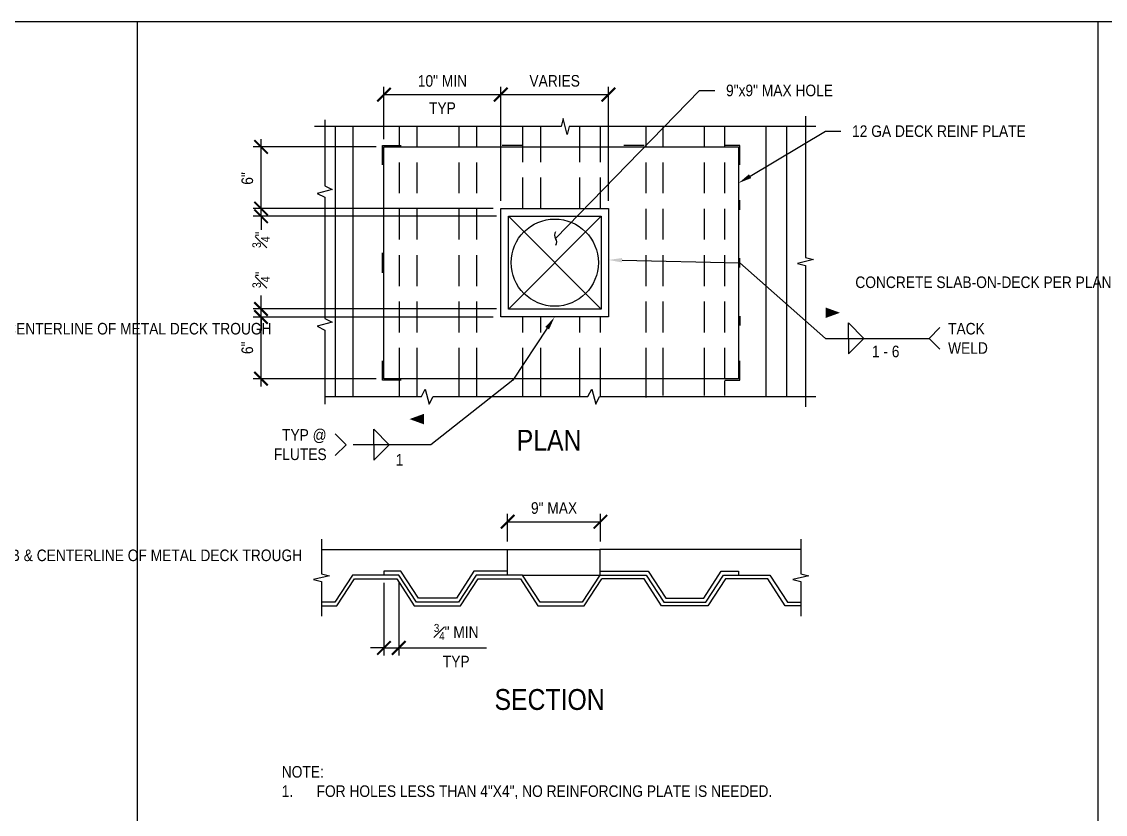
# Model space of a CAD drawing. Header units: inches. Extents: x -16404 to 14624, y -1591 to 16152.
# Drawn here: x -15716.3 to -15611.1, y 7915.1 to 7992 of the extents above; entities that cross this region are included whole.
import ezdxf
from ezdxf import colors
from ezdxf.entities.mleader import LeaderData, LeaderLine
from ezdxf.math import Vec2, Vec3

# ---------------------------------------------------------------- set-up
doc = ezdxf.new("R2010")
doc.units = ezdxf.units.IN
doc.header["$LTSCALE"] = 24
doc.header["$MEASUREMENT"] = 0
doc.linetypes.add('HIDDEN2', pattern=[0.1875, 0.125, -0.0625])
doc.layers.get('0').update_dxf_attribs({"linetype": 'CONTINUOUS'})
doc.layers.get('DefPoints').update_dxf_attribs({"color": 251, "linetype": 'CONTINUOUS'})
for name, color, linetype in [('S-ANNO-DIMS', 2, 'CONTINUOUS'), ('S-ANNO-NOTE', 4, 'CONTINUOUS'), ('S-BREAK', 2, 'CONTINUOUS'), ('S-CONC', 4, 'CONTINUOUS'), ('S-STEEL', 4, 'CONTINUOUS')]:
    doc.layers.add(name, color=color, linetype=linetype)
doc.layers.add('S-ANNO-GRID-NONPLOT', color=251, linetype='CONTINUOUS', plot=False)
doc.styles.add('Arial', font='arial.ttf', dxfattribs={"width": 0.85})
doc.dimstyles.new('DIM-12$0', dxfattribs={"dimscale": 12, "dimtxt": 0.09375, "dimasz": 0.109375, "dimexe": 0.0625, "dimexo": 0.0625, "dimgap": 0.0625, "dimtad": 1, "dimdec": 4, "dimzin": 11, "dimdsep": 46, "dimlunit": 4, "dimtxsty": 'Arial', "dimblk": 'ARCHTICK', "dimblk1": 'ARCHTICK', "dimblk2": 'ARCHTICK', "dimsah": 1, "dimcen": 0.125, "dimdle": 0.0625, "dimclrd": 256, "dimclre": 256, "dimclrt": 4, "dimadec": 0, "dimazin": 0, "dimtfac": 0.75, "dimtdec": 4, "dimtofl": 0, "dimtmove": 0, "dimatfit": 3, "dimldrblk": 'ARCHTICK', "dimfxl": 1, "dimfrac": 1, "dimtolj": 1, "dimtzin": 11, "dimarcsym": 0})

# ---------------------------------------------------------------- blocks, each defined once
blk = doc.blocks.new('_ARCHTICK')
at = {"color": 0, "linetype": 'ByBlock', "const_width": 0.15}
blk.add_lwpolyline([(-0.5, -0.5), (0.5, 0.5)], dxfattribs=at)
blk = doc.blocks.new('*D2212')
at = {"layer": 'DefPoints', "color": 0, "transparency": 16777216}
for p in [(-15693.07, 7963.33), (-15669.81, 7963.33), (-15681.14, 7957.34)]:
    blk.add_point(p, dxfattribs=at)
at = {"layer": 'S-ANNO-DIMS', "lineweight": -2, "transparency": 16777216}
for p, q in [((-15693.07, 7956.59), (-15693.07, 7964.08)), ((-15670.56, 7963.33), (-15693.82, 7963.33)), ((-15681.89, 7957.34), (-15693.82, 7957.34))]:
    blk.add_line(p, q, dxfattribs=at)
at = {"layer": 'S-ANNO-DIMS', "lineweight": -2, "transparency": 16777216, "xscale": 1.3125, "yscale": 1.3125, "zscale": 1.3125}
for p, rotation in [((-15693.07, 7963.33), 90), ((-15693.07, 7957.34), 270)]:
    blk.add_blockref('_ARCHTICK', p, dxfattribs=dict(at, rotation=rotation))
at = {"layer": 'S-ANNO-DIMS', "color": 4, "transparency": 16777216, "insert": (-15694.4, 7960.34), "char_height": 1.125, "attachment_point": 5, "rotation": 90, "style": 'Arial'}
blk.add_mtext('\\A1;6"', dxfattribs=at)
blk = doc.blocks.new('*D1040')
at = {"layer": 'DefPoints', "color": 0, "transparency": 16777216}
for p in [(-15693.07, 7964.11), (-15669.48, 7964.11), (-15681.14, 7963.33)]:
    blk.add_point(p, dxfattribs=at)
at = {"layer": 'S-ANNO-DIMS', "lineweight": -2, "transparency": 16777216}
for p, q in [((-15693.07, 7964.11), (-15693.07, 7965.42)), ((-15670.23, 7964.11), (-15693.82, 7964.11)), ((-15693.07, 7963.33), (-15693.07, 7964.11)), ((-15681.89, 7963.33), (-15693.82, 7963.33)), ((-15693.07, 7963.33), (-15693.07, 7962.02))]:
    blk.add_line(p, q, dxfattribs=at)
at = {"layer": 'S-ANNO-DIMS', "lineweight": -2, "transparency": 16777216, "xscale": 1.3125, "yscale": 1.3125, "zscale": 1.3125}
for p, rotation in [((-15693.07, 7964.11), 270), ((-15693.07, 7963.33), 90)]:
    blk.add_blockref('_ARCHTICK', p, dxfattribs=dict(at, rotation=rotation))
at = {"layer": 'S-ANNO-DIMS', "color": 4, "transparency": 16777216, "insert": (-15693.07, 7966.94), "char_height": 1.125, "attachment_point": 5, "rotation": 90, "style": 'Arial'}
blk.add_mtext('\\A1;{\\H0.75x;\\S3#4;}"', dxfattribs=at)
blk = doc.blocks.new('*D1041')
at = {"layer": 'DefPoints', "color": 0, "transparency": 16777216}
for p in [(-15693.07, 7973.86), (-15669.81, 7973.86), (-15669.48, 7973.11)]:
    blk.add_point(p, dxfattribs=at)
at = {"layer": 'S-ANNO-DIMS', "lineweight": -2, "transparency": 16777216}
for p, q in [((-15693.07, 7973.86), (-15693.07, 7975.17)), ((-15670.56, 7973.86), (-15693.82, 7973.86)), ((-15693.07, 7973.11), (-15693.07, 7973.86)), ((-15670.23, 7973.11), (-15693.82, 7973.11)), ((-15693.07, 7973.11), (-15693.07, 7971.79))]:
    blk.add_line(p, q, dxfattribs=at)
at = {"layer": 'S-ANNO-DIMS', "lineweight": -2, "transparency": 16777216, "xscale": 1.3125, "yscale": 1.3125, "zscale": 1.3125}
for p, rotation in [((-15693.07, 7973.86), 270), ((-15693.07, 7973.11), 90)]:
    blk.add_blockref('_ARCHTICK', p, dxfattribs=dict(at, rotation=rotation))
at = {"layer": 'S-ANNO-DIMS', "color": 4, "transparency": 16777216, "insert": (-15693.07, 7970.83), "char_height": 1.125, "attachment_point": 5, "rotation": 90, "style": 'Arial'}
blk.add_mtext('\\A1;{\\H0.75x;\\S3#4;}"', dxfattribs=at)
blk = doc.blocks.new('*D2213')
at = {"layer": 'DefPoints', "color": 0, "transparency": 16777216}
for p in [(-15693.07, 7979.84), (-15681.14, 7979.84), (-15669.81, 7973.86)]:
    blk.add_point(p, dxfattribs=at)
at = {"layer": 'S-ANNO-DIMS', "lineweight": -2, "transparency": 16777216}
for p, q in [((-15693.07, 7973.11), (-15693.07, 7980.59)), ((-15681.89, 7979.84), (-15693.82, 7979.84)), ((-15670.56, 7973.86), (-15693.82, 7973.86))]:
    blk.add_line(p, q, dxfattribs=at)
at = {"layer": 'S-ANNO-DIMS', "lineweight": -2, "transparency": 16777216, "xscale": 1.3125, "yscale": 1.3125, "zscale": 1.3125}
for p, rotation in [((-15693.07, 7979.84), 90), ((-15693.07, 7973.86), 270)]:
    blk.add_blockref('_ARCHTICK', p, dxfattribs=dict(at, rotation=rotation))
at = {"layer": 'S-ANNO-DIMS', "color": 4, "transparency": 16777216, "insert": (-15694.4, 7976.78), "char_height": 1.125, "attachment_point": 5, "rotation": 90, "style": 'Arial'}
blk.add_mtext('\\A1;6"', dxfattribs=at)
blk = doc.blocks.new('*D1042')
at = {"layer": 'DefPoints', "color": 0, "transparency": 16777216}
for p in [(-15669.81, 7984.92), (-15681.14, 7979.84), (-15669.81, 7973.86)]:
    blk.add_point(p, dxfattribs=at)
at = {"layer": 'S-ANNO-DIMS', "lineweight": -2, "transparency": 16777216}
for p, q in [((-15681.14, 7980.59), (-15681.14, 7985.67)), ((-15669.81, 7974.61), (-15669.81, 7985.67)), ((-15681.14, 7984.92), (-15669.81, 7984.92))]:
    blk.add_line(p, q, dxfattribs=at)
at = {"layer": 'S-ANNO-DIMS', "lineweight": -2, "transparency": 16777216, "xscale": 1.3125, "yscale": 1.3125, "zscale": 1.3125, "rotation": 180}
blk.add_blockref('_ARCHTICK', (-15681.14, 7984.92), dxfattribs=at)
at = {"layer": 'S-ANNO-DIMS', "lineweight": -2, "transparency": 16777216, "xscale": 1.3125, "yscale": 1.3125, "zscale": 1.3125}
blk.add_blockref('_ARCHTICK', (-15669.81, 7984.92), dxfattribs=at)
at = {"layer": 'S-ANNO-DIMS', "color": 4, "transparency": 16777216, "char_height": 1.125, "attachment_point": 5, "style": 'Arial'}
for s, insert in [('\\A1;10" MIN', (-15675.47, 7986.24)), ('\\A1;TYP', (-15675.47, 7983.61))]:
    blk.add_mtext(s, dxfattribs=dict(at, insert=insert))
blk = doc.blocks.new('*D1043')
at = {"layer": 'DefPoints', "color": 0, "transparency": 16777216}
for p in [(-15659.36, 7984.92), (-15669.81, 7979.84), (-15659.36, 7973.86)]:
    blk.add_point(p, dxfattribs=at)
at = {"layer": 'S-ANNO-DIMS', "lineweight": -2, "transparency": 16777216}
for p, q in [((-15669.81, 7980.59), (-15669.81, 7985.67)), ((-15659.36, 7974.61), (-15659.36, 7985.67)), ((-15669.81, 7984.92), (-15659.36, 7984.92))]:
    blk.add_line(p, q, dxfattribs=at)
at = {"layer": 'S-ANNO-DIMS', "lineweight": -2, "transparency": 16777216, "xscale": 1.3125, "yscale": 1.3125, "zscale": 1.3125, "rotation": 180}
blk.add_blockref('_ARCHTICK', (-15669.81, 7984.92), dxfattribs=at)
at = {"layer": 'S-ANNO-DIMS', "lineweight": -2, "transparency": 16777216, "xscale": 1.3125, "yscale": 1.3125, "zscale": 1.3125}
blk.add_blockref('_ARCHTICK', (-15659.36, 7984.92), dxfattribs=at)
at = {"layer": 'S-ANNO-DIMS', "color": 4, "transparency": 16777216, "insert": (-15664.58, 7986.25), "char_height": 1.125, "attachment_point": 5, "style": 'Arial'}
blk.add_mtext('\\A1;VARIES', dxfattribs=at)
blk = doc.blocks.new('_Integral')
at = {"color": 0, "linetype": 'ByBlock', "lineweight": -2}
for centre, start, end in [((0.445, -0.091), 102, 168), ((-0.445, 0.091), 282, 348)]:
    blk.add_arc(centre, 0.454, start, end, dxfattribs=at)
blk = doc.blocks.new('*D1044')
at = {"layer": 'DefPoints', "color": 0, "transparency": 16777216}
for p in [(-15660.14, 7943.46), (-15669.14, 7940.78), (-15660.14, 7940.78)]:
    blk.add_point(p, dxfattribs=at)
at = {"layer": 'S-ANNO-DIMS', "lineweight": -2, "transparency": 16777216}
for p, q in [((-15669.14, 7941.53), (-15669.14, 7944.21)), ((-15660.14, 7941.53), (-15660.14, 7944.21)), ((-15669.14, 7943.46), (-15660.14, 7943.46))]:
    blk.add_line(p, q, dxfattribs=at)
at = {"layer": 'S-ANNO-DIMS', "lineweight": -2, "transparency": 16777216, "xscale": 1.3125, "yscale": 1.3125, "zscale": 1.3125, "rotation": 180}
blk.add_blockref('_ARCHTICK', (-15669.14, 7943.46), dxfattribs=at)
at = {"layer": 'S-ANNO-DIMS', "lineweight": -2, "transparency": 16777216, "xscale": 1.3125, "yscale": 1.3125, "zscale": 1.3125}
blk.add_blockref('_ARCHTICK', (-15660.14, 7943.46), dxfattribs=at)
at = {"layer": 'S-ANNO-DIMS', "color": 4, "transparency": 16777216, "insert": (-15664.64, 7944.78), "char_height": 1.125, "attachment_point": 5, "style": 'Arial'}
blk.add_mtext('\\A1;9" MAX', dxfattribs=at)
blk = doc.blocks.new('*D1045')
at = {"layer": 'DefPoints', "color": 0, "transparency": 16777216}
for p in [(-15681.14, 7938.28), (-15679.71, 7938.28), (-15679.71, 7931.21)]:
    blk.add_point(p, dxfattribs=at)
at = {"layer": 'S-ANNO-DIMS', "lineweight": -2, "transparency": 16777216}
for p, q in [((-15681.14, 7937.53), (-15681.14, 7930.46)), ((-15679.71, 7937.53), (-15679.71, 7930.46)), ((-15681.14, 7931.21), (-15682.45, 7931.21)), ((-15681.14, 7931.21), (-15679.71, 7931.21)), ((-15679.71, 7931.21), (-15671.19, 7931.21))]:
    blk.add_line(p, q, dxfattribs=at)
at = {"layer": 'S-ANNO-DIMS', "lineweight": -2, "transparency": 16777216, "xscale": 1.3125, "yscale": 1.3125, "zscale": 1.3125}
blk.add_blockref('_ARCHTICK', (-15681.14, 7931.21), dxfattribs=at)
at = {"layer": 'S-ANNO-DIMS', "lineweight": -2, "transparency": 16777216, "xscale": 1.3125, "yscale": 1.3125, "zscale": 1.3125, "rotation": 180}
blk.add_blockref('_ARCHTICK', (-15679.71, 7931.21), dxfattribs=at)
at = {"layer": 'S-ANNO-DIMS', "color": 4, "transparency": 16777216, "char_height": 1.125, "attachment_point": 5, "style": 'Arial'}
for s, insert in [('\\A1;{\\H0.7x;\\S3#4;}" MIN', (-15674.13, 7932.75)), ('\\A1;TYP', (-15674.13, 7929.89))]:
    blk.add_mtext(s, dxfattribs=dict(at, insert=insert))
blk = doc.blocks.new('Se_24x36_DETAILS_GRID')
for p, q in [((0, 23), (7.7674, 23)), ((7.7674, 23), (15.5348, 23)), ((7.7674, 15.3333), (7.7674, 23)), ((15.5348, 23), (23.3023, 23)), ((15.5348, 15.3333), (15.5348, 23))]:
    blk.add_line(p, q)

msp = doc.modelspace()

# ---------------------------------------------------------------- linework, layer by layer
at = {"layer": 'S-ANNO-NOTE', "color": 2, "linetype": 'Continuous'}
for p, q in [((-15660.06691, 7964.10688), (-15669.06691, 7973.10688)), ((-15669.06691, 7964.10688), (-15660.06691, 7973.10688))]:
    msp.add_line(p, q, dxfattribs=at)
at = {"layer": 'S-ANNO-NOTE'}
for points in [[(-15638.29874, 7961.25839, 0, 0, 0), (-15638.29874, 7963.74536, 1.02606, 0, 0), (-15636.8892, 7963.74536, 0, 0, 0)], [(-15677.25501, 7950.93542, 0, 0, 0), (-15677.25501, 7953.42239, 1.02606, 0, 0), (-15678.66455, 7953.42239, 0, 0, 0)]]:
    msp.add_lwpolyline(points, format="xyseb", dxfattribs=at)
for points in [[(-15636.08232, 7961.25839), (-15636.08232, 7962.75839), (-15634.58232, 7961.25839)], [(-15627.19534, 7960.19773), (-15628.256, 7961.25839), (-15627.19534, 7962.31905)], [(-15636.08232, 7961.25839), (-15636.08232, 7959.75839), (-15634.58232, 7961.25839)], [(-15685.86237, 7949.87476), (-15684.80171, 7950.93542), (-15685.86237, 7951.99608)], [(-15682.14061, 7950.93542), (-15682.14061, 7952.43542), (-15680.64061, 7950.93542)], [(-15682.14061, 7950.93542), (-15682.14061, 7949.43542), (-15680.64061, 7950.93542)]]:
    msp.add_lwpolyline(points, dxfattribs=at)
at = {"layer": 'S-ANNO-NOTE', "color": 2, "linetype": 'Continuous'}
msp.add_circle((-15664.56691, 7968.60688), 4.2318, dxfattribs=at)
at = {"layer": 'S-BREAK'}
for points in [[(-15639.23156, 7981.82911), (-15663.1841, 7981.82911), (-15663.37339, 7981.05076), (-15663.75196, 7982.60746), (-15663.94125, 7981.82911), (-15687.8938, 7981.82911)], [(-15686.8938, 7982.48534), (-15686.8938, 7976.0737), (-15686.16936, 7975.70532), (-15687.61824, 7975.31709), (-15686.8938, 7974.9487), (-15686.8938, 7963.18895), (-15686.16936, 7962.82056), (-15687.61824, 7962.43233), (-15686.8938, 7962.06395), (-15686.8938, 7954.85602)], [(-15640.23156, 7982.82911), (-15640.23156, 7969.09614), (-15639.4532, 7968.90685), (-15641.00991, 7968.52828), (-15640.23156, 7968.33899), (-15640.23156, 7954.60602)], [(-15686.8938, 7955.60602), (-15677.50115, 7955.60602), (-15677.13277, 7956.33046), (-15676.74454, 7954.88158), (-15676.37615, 7955.60602), (-15661.35215, 7955.60602), (-15660.98377, 7956.33046), (-15660.59554, 7954.88158), (-15660.22715, 7955.60602), (-15639.23156, 7955.60602)], [(-15687.21456, 7941.77806), (-15687.21456, 7938.40664), (-15686.43621, 7938.21735), (-15687.99291, 7937.83878), (-15687.21456, 7937.64949), (-15687.21456, 7934.27806)], [(-15640.69568, 7941.77806), (-15640.69568, 7938.40664), (-15639.91733, 7938.21735), (-15641.47403, 7937.83878), (-15640.69568, 7937.64949), (-15640.69568, 7934.27806)]]:
    msp.add_lwpolyline(points, dxfattribs=at)
at = {"layer": 'S-CONC'}
for p, q in [((-15687.21456, 7940.77806), (-15669.14109, 7940.77806)), ((-15669.14109, 7938.27806), (-15669.14109, 7940.77806)), ((-15640.69568, 7940.77806), (-15660.20512, 7940.77806)), ((-15660.20512, 7940.77806), (-15660.20512, 7938.27806))]:
    msp.add_line(p, q, dxfattribs=at)
at = {"layer": 'S-STEEL'}
for p, q in [((-15685.83462, 7955.60602), (-15685.83462, 7981.82911)), ((-15684.13094, 7955.60602), (-15684.13094, 7981.82911)), ((-15679.63094, 7979.83829), (-15679.63094, 7981.82911)), ((-15677.92727, 7979.83829), (-15677.92727, 7981.82911)), ((-15673.83462, 7979.83829), (-15673.83462, 7981.82911)), ((-15672.13094, 7979.83829), (-15672.13094, 7981.82911)), ((-15667.65191, 7979.83829), (-15667.65191, 7981.82911)), ((-15665.92727, 7979.83829), (-15665.92727, 7981.82911)), ((-15662.13094, 7979.83829), (-15662.13094, 7981.82911)), ((-15660.13094, 7979.83829), (-15660.13094, 7981.82911)), ((-15655.70512, 7979.83829), (-15655.70512, 7981.82911)), ((-15654.05631, 7979.83829), (-15654.05631, 7981.82911)), ((-15650.05631, 7979.83829), (-15650.05631, 7981.82911)), ((-15648.05631, 7979.83829), (-15648.05631, 7981.82911)), ((-15644.05631, 7955.60602), (-15644.05631, 7981.82911)), ((-15642.05631, 7955.60602), (-15642.05631, 7981.82911)), ((-15667.70188, 7979.99282), (-15669.67992, 7979.99282)), ((-15655.88302, 7979.99282), (-15657.86106, 7979.99282)), ((-15646.61046, 7973.74969), (-15646.61046, 7974.67689)), ((-15681.28926, 7967.61472), (-15681.28926, 7969.56185)), ((-15646.61046, 7968.12469), (-15646.61046, 7969.05189)), ((-15646.61046, 7963.42689), (-15646.61046, 7962.49969)), ((-15679.63094, 7955.60602), (-15679.63094, 7957.33829)), ((-15677.92727, 7955.60602), (-15677.92727, 7957.33829)), ((-15673.83462, 7955.60602), (-15673.83462, 7957.33829)), ((-15672.13094, 7955.60602), (-15672.13094, 7957.33829)), ((-15667.65191, 7955.60602), (-15667.65191, 7957.33829)), ((-15665.92727, 7955.60602), (-15665.92727, 7957.33829)), ((-15662.13094, 7955.60602), (-15662.13094, 7957.33829)), ((-15660.13094, 7955.60602), (-15660.13094, 7957.33829)), ((-15655.70512, 7955.51225), (-15655.70512, 7957.33829)), ((-15654.05631, 7955.69979), (-15654.05631, 7957.33829)), ((-15650.05631, 7955.69979), (-15650.05631, 7957.33829)), ((-15648.05631, 7955.69979), (-15648.05631, 7957.12479)), ((-15684.20512, 7938.27806), (-15685.90879, 7935.65306)), ((-15685.70512, 7935.27806), (-15684.00145, 7937.90306)), ((-15679.70512, 7938.27806), (-15684.20512, 7938.27806)), ((-15684.00145, 7937.90306), (-15679.90879, 7937.90306)), ((-15679.50145, 7938.65306), (-15681.14057, 7938.65306)), ((-15681.14057, 7938.65306), (-15681.14057, 7938.27806)), ((-15679.90879, 7937.90306), (-15678.20512, 7935.27806)), ((-15678.00145, 7935.65306), (-15679.70512, 7938.27806)), ((-15677.79777, 7936.02806), (-15679.50145, 7938.65306)), ((-15672.40879, 7938.65306), (-15674.11247, 7936.02806)), ((-15672.20512, 7938.27806), (-15673.90879, 7935.65306)), ((-15673.70512, 7935.27806), (-15672.00145, 7937.90306)), ((-15669.14109, 7938.65306), (-15672.40879, 7938.65306)), ((-15669.14109, 7938.27806), (-15672.20512, 7938.27806)), ((-15672.00145, 7937.90306), (-15669.14898, 7937.90306)), ((-15669.14898, 7937.90306), (-15667.90879, 7937.90306)), ((-15667.90879, 7937.90306), (-15666.20512, 7935.27806)), ((-15666.00145, 7935.65306), (-15667.70512, 7938.27806)), ((-15660.20512, 7938.27806), (-15661.90879, 7935.65306)), ((-15661.70512, 7935.27806), (-15660.00145, 7937.90306)), ((-15660.20512, 7938.65306), (-15655.50145, 7938.65306)), ((-15660.20512, 7938.27806), (-15655.70512, 7938.27806)), ((-15655.90879, 7937.90306), (-15660.00145, 7937.90306)), ((-15654.20512, 7935.27806), (-15655.90879, 7937.90306)), ((-15655.70512, 7938.27806), (-15654.00145, 7935.65306)), ((-15655.50145, 7938.65306), (-15653.79777, 7936.02806)), ((-15650.11247, 7936.02806), (-15648.40879, 7938.65306)), ((-15649.90879, 7935.65306), (-15648.20512, 7938.27806)), ((-15648.00145, 7937.90306), (-15649.70512, 7935.27806)), ((-15648.40879, 7938.65306), (-15646.74148, 7938.65306)), ((-15648.20512, 7938.27806), (-15643.70512, 7938.27806)), ((-15643.90879, 7937.90306), (-15648.00145, 7937.90306)), ((-15646.74148, 7938.65306), (-15646.74148, 7938.27806)), ((-15642.20512, 7935.27806), (-15643.90879, 7937.90306)), ((-15643.70512, 7938.27806), (-15642.00145, 7935.65306)), ((-15674.11247, 7936.02806), (-15677.79777, 7936.02806)), ((-15653.79777, 7936.02806), (-15650.11247, 7936.02806)), ((-15685.90879, 7935.65306), (-15687.21456, 7935.65306)), ((-15687.21456, 7935.27806), (-15685.70512, 7935.27806)), ((-15678.20512, 7935.27806), (-15673.70512, 7935.27806)), ((-15673.90879, 7935.65306), (-15678.00145, 7935.65306)), ((-15666.20512, 7935.27806), (-15661.70512, 7935.27806)), ((-15661.90879, 7935.65306), (-15666.00145, 7935.65306)), ((-15649.70512, 7935.27806), (-15654.20512, 7935.27806)), ((-15654.00145, 7935.65306), (-15649.90879, 7935.65306)), ((-15640.69568, 7935.27806), (-15642.20512, 7935.27806)), ((-15642.00145, 7935.65306), (-15640.69568, 7935.65306))]:
    msp.add_line(p, q, dxfattribs=at)
at = {"layer": 'S-STEEL', "color": 2, "linetype": 'HIDDEN2'}
for p, q in [((-15679.63094, 7957.33829), (-15679.63094, 7979.83829)), ((-15677.92727, 7957.33829), (-15677.92727, 7979.83829)), ((-15673.83462, 7957.33829), (-15673.83462, 7979.83829)), ((-15672.13094, 7957.33829), (-15672.13094, 7979.83829)), ((-15667.65191, 7973.85688), (-15667.65191, 7979.83829)), ((-15665.92727, 7973.85688), (-15665.92727, 7979.83829)), ((-15662.13094, 7973.85688), (-15662.13094, 7979.83829)), ((-15660.13094, 7973.85688), (-15660.13094, 7979.83829)), ((-15655.70512, 7957.33829), (-15655.70512, 7979.83829)), ((-15654.05631, 7957.33829), (-15654.05631, 7979.83829)), ((-15650.05631, 7957.33829), (-15650.05631, 7979.83829)), ((-15648.05631, 7957.33829), (-15648.05631, 7979.83829)), ((-15667.65191, 7957.33829), (-15667.65191, 7963.33421)), ((-15665.92727, 7957.33829), (-15665.92727, 7963.33421)), ((-15662.13094, 7957.33829), (-15662.13094, 7963.33421)), ((-15660.13094, 7957.33829), (-15660.13094, 7963.33421))]:
    msp.add_line(p, q, dxfattribs=at)
at = {"layer": 'S-STEEL', "color": 2}
for p, q in [((-15669.14109, 7940.77806), (-15660.14102, 7940.77806)), ((-15667.72609, 7938.27806), (-15660.20512, 7938.27806))]:
    msp.add_line(p, q, dxfattribs=at)
at = {"layer": 'S-STEEL', "linetype": 'HIDDEN2'}
msp.add_line((-15667.70512, 7938.27806), (-15669.14109, 7938.27806), dxfattribs=at)
at = {"layer": 'S-STEEL'}
for points in [[(-15681.2951, 7978.10766), (-15681.2951, 7979.99282), (-15679.4716, 7979.99282)], [(-15646.61785, 7978.10766), (-15646.61785, 7979.99282), (-15648.05631, 7979.99282)], [(-15679.4716, 7957.18375), (-15681.2951, 7957.18375), (-15681.2951, 7959.06892)], [(-15648.05631, 7957.18375), (-15646.61785, 7957.18375), (-15646.61785, 7959.06892)]]:
    msp.add_lwpolyline(points, dxfattribs=at)
for points in [[(-15646.74148, 7957.33829), (-15681.14057, 7957.33829), (-15681.14057, 7979.83829), (-15646.74148, 7979.83829)], [(-15669.80867, 7963.33421), (-15669.80867, 7973.85688), (-15659.35605, 7973.85688), (-15659.35605, 7963.33421)], [(-15660.06691, 7964.10688), (-15669.06691, 7964.10688), (-15669.06691, 7973.10688), (-15660.06691, 7973.10688)]]:
    msp.add_lwpolyline(points, close=True, dxfattribs=at)

# ---------------------------------------------------------------- block references
at = {"layer": 'S-ANNO-GRID-NONPLOT', "xscale": 12, "yscale": 12, "zscale": 12}
msp.add_blockref('Se_24x36_DETAILS_GRID', (-15798.26811, 7716), dxfattribs=at)

# ---------------------------------------------------------------- texts
at = {"layer": 'S-ANNO-NOTE', "char_height": 1.125, "style": 'Arial'}
for s, insert, width, attachment_point in [('TACK WELD', (-15626.40358, 7961.25839), 6.5335114, 4), ('\\A1;1 - 6', (-15633.7976, 7960.5489), 6.0269385, 1), ('TYP @ FLUTES', (-15686.70599, 7950.93542), 5.0631983, 6), ('\\A1;1', (-15679.25823, 7950.03578), 3.6570708, 3), ('NOTE:\\P\\pi-3.375,l3.375,t3.375;1.^IFOR HOLES LESS THAN 4"X4", NO REINFORCING PLATE IS NEEDED.', (-15691.05897, 7916.5346), 68.9394393, 7)]:
    msp.add_mtext(s, dxfattribs=dict(at, insert=insert, width=width, attachment_point=attachment_point))
at = {"layer": 'S-ANNO-NOTE', "color": 6, "char_height": 2.025, "width": 22.4896022, "attachment_point": 8, "style": 'Arial'}
for s, insert in [('PLAN', (-15665.12259, 7950.35166)), ('SECTION', (-15665.0729, 7925.16136))]:
    msp.add_mtext(s, dxfattribs=dict(at, insert=insert))

# ---------------------------------------------------------------- dimensions: what is measured, and where the dimension line sits
at = {"layer": 'S-ANNO-DIMS'}
for base, p1, p2, text, override, picture, middle in [((-15669.80867, 7984.91986), (-15681.14057, 7979.83829), (-15669.80867, 7973.85688), '10" MIN\\XTYP', {"dimsah": 0, "dimdle": 0}, '*D1042', (-15675.47462, 7984.91986)), ((-15659.35605, 7984.91986), (-15669.80867, 7979.83829), (-15659.35605, 7973.85688), 'VARIES', {"dimsah": 0, "dimdle": 0}, '*D1043', (-15664.58236, 7986.25155)), ((-15660.14102, 7943.45787), (-15669.14109, 7940.77806), (-15660.14102, 7940.77806), '<> MAX', {"dimsah": 0, "dimdle": 0}, '*D1044', (-15664.64105, 7944.78226)), ((-15679.70512, 7931.206), (-15681.14057, 7938.27806), (-15679.70512, 7938.27806), '{\\H0.7x;\\S3#4;}" MIN\\XTYP', {"dimsah": 0, "dimdle": 0, "dimtofl": 1}, '*D1045', (-15674.1336, 7931.206))]:
    dim = msp.add_linear_dim(base=base, p1=p1, p2=p2, text=text, dimstyle='DIM-12$0', override=override, dxfattribs=at)
    dim.commit()
    dim.dimension.update_dxf_attribs({"geometry": picture, "text_midpoint": middle})
for base, p1, p2, picture, middle in [((-15693.07113, 7979.83829), (-15669.80867, 7973.85688), (-15681.14057, 7979.83829), '*D2213', (-15693.07113, 7976.77859)), ((-15693.07113, 7963.33421), (-15681.14057, 7957.33829), (-15669.80867, 7963.33421), '*D2212', (-15693.07113, 7960.33625))]:
    dim = msp.add_linear_dim(base=base, p1=p1, p2=p2, angle=90, dimstyle='DIM-12$0', dxfattribs=at)
    dim.commit()
    dim.dimension.update_dxf_attribs({"geometry": picture, "text_midpoint": middle, "dimtype": 160})
for base, p1, p2, picture, middle in [((-15693.07113, 7973.85688), (-15669.47823, 7973.10688), (-15669.80867, 7973.85688), '*D1041', (-15693.07113, 7970.83411)), ((-15693.07113, 7964.10688), (-15681.14057, 7963.33421), (-15669.47574, 7964.10688), '*D1040', (-15693.07113, 7966.93545))]:
    dim = msp.add_linear_dim(base=base, p1=p1, p2=p2, angle=90, dimstyle='DIM-12$0', override={"dimtad": 0, "dimtofl": 1, "dimtmove": 2}, dxfattribs=at)
    dim.commit()
    dim.dimension.update_dxf_attribs({"geometry": picture, "text_midpoint": middle, "dimtype": 160})

# ---------------------------------------------------------------- leaders
at = {"layer": 'S-ANNO-NOTE'}
ml = msp.add_multileader_mtext('Standard', dxfattribs=at)
ml.set_content('9"x9" MAX HOLE', color=4, style='Arial')
ml.set_leader_properties(color=2)
ml.set_arrow_properties(name='INTEGRAL')
ml.build(insert=Vec2(0, 0))
ml.multileader.update_dxf_attribs({"dogleg_length": 0.36, "arrow_head_size": 1.3125, "scale": 12})
ctx = ml.context
ctx.base_point, ctx.scale, ctx.char_height, ctx.arrow_head_size, ctx.landing_gap_size, ctx.plane_origin = Vec3(-15649.02906, 7985.31495), 12, 1.125, 1.3125, 1.08, Vec3(-15694.23585, 8283.64977)
notes = []
notes.append((ctx, [(0, (1, 1, 0), (-15650.52906, 7985.31495), (1, 0), 1.5, [(0, [(-15664.48765, 7970.96008)], 0, [])])]))
ctx.mtext.insert, ctx.mtext.width, ctx.mtext.flow_direction = Vec3(-15647.94906, 7985.88704), 8.3488007, 5
ml = msp.add_multileader_mtext('Standard', dxfattribs=at)
ml.set_content('\\A1;12 GA DECK REINF PLATE', color=4, style='Arial')
ml.set_leader_properties(color=2)
ml.build(insert=Vec2(0, 0))
ml.multileader.update_dxf_attribs({"dogleg_length": 0.36, "arrow_head_size": 1.3125, "scale": 12})
ctx = ml.context
ctx.base_point, ctx.scale, ctx.char_height, ctx.arrow_head_size, ctx.landing_gap_size, ctx.plane_origin = Vec3(-15636.79874, 7981.37155), 12, 1.125, 1.3125, 1.08, Vec3(-15678.68728, 8279.70637)
notes.append((ctx, [(0, (1, 1, 0), (-15638.29874, 7981.37155), (1, 0), 1.5, [(0, [(-15646.74148, 7976.32809)], 0, [])])]))
ctx.mtext.insert, ctx.mtext.width, ctx.mtext.flow_direction = Vec3(-15635.71874, 7981.93405), 12.4226139, 5
ml = msp.add_multileader_mtext('Standard', dxfattribs=at)
ml.set_content('', color=4, style='Arial')
ml.set_leader_properties(color=2)
ml.build(insert=Vec2(0, 0))
ml.multileader.update_dxf_attribs({"dogleg_length": 1.21451, "arrow_head_size": 1.3125, "scale": 12})
ctx = ml.context
ctx.base_point, ctx.scale, ctx.char_height, ctx.arrow_head_size, ctx.landing_gap_size, ctx.plane_origin = Vec3(-15628.256, 7961.25839), 12, 1.125, 1.3125, 1.08, Vec3(-15645.32934, 7954.22779)
notes.append((ctx, [(0, (1, 1, 0), (-15638.29874, 7961.25839), (1, 0), 10.04275, [(1, [(-15659.35605, 7968.86955), (-15646.61046, 7968.58829)], 0, [])])]))
ctx.mtext.insert, ctx.mtext.flow_direction = Vec3(-15627.176, 7961.82089), 5
ml = msp.add_multileader_mtext('Standard', dxfattribs=at)
ml.set_content('\\A1;CONCRETE SLAB-ON-DECK PER PLAN w/ WWF PER GENERAL NOTES', color=4, style='Arial')
ml.set_leader_properties(color=2)
ml.build(insert=Vec2(0, 0))
ml.multileader.update_dxf_attribs({"dogleg_length": 0.36, "arrow_head_size": 1.3125, "scale": 12})
ctx = ml.context
ctx.base_point, ctx.scale, ctx.char_height, ctx.arrow_head_size, ctx.landing_gap_size, ctx.plane_origin = Vec3(-15609.1802, 7966.69501), 12, 1.125, 1.3125, 1.08, Vec3(-15548.09539, 7664.36019)
ctx.text_align_type = 2
notes.append((ctx, [(0, (1, 1, 0), (-15587.70108, 7966.69501), (-1, 0), 1.5, [(0, [(-15584.69249, 7958.07475)], 0, [])])]))
ctx.mtext.insert, ctx.mtext.width, ctx.mtext.alignment, ctx.mtext.flow_direction = Vec3(-15590.28108, 7967.2671), 17.8969083, 3, 5
ml = msp.add_multileader_mtext('Standard', dxfattribs=at)
ml.set_content('', color=4, style='Arial')
ml.set_leader_properties(color=2)
ml.build(insert=Vec2(0, 0))
ml.multileader.update_dxf_attribs({"dogleg_length": 1.21451, "arrow_head_size": 1.3125, "scale": 12})
ctx = ml.context
ctx.base_point, ctx.scale, ctx.char_height, ctx.arrow_head_size, ctx.landing_gap_size, ctx.plane_origin = Vec3(-15686.30171, 7950.93542), 12, 1.125, 1.3125, 1.08, Vec3(-15670.22441, 7939.92701)
ctx.text_align_type = 2
notes.append((ctx, [(0, (1, 1, 0), (-15676.59501, 7950.93542), (-1, 0), 7.5467, [(1, [(-15664.58236, 7963.33421), (-15668.64578, 7957.18375)], 0, [])])]))
ctx.mtext.insert, ctx.mtext.alignment, ctx.mtext.flow_direction = Vec3(-15685.22171, 7951.49792), 3, 5
ml = msp.add_multileader_mtext('Standard', dxfattribs=at)
ml.set_content('\\A1;#4 BARx3\'-0" @12"O.C. AT TOP OF SLAB & CENTERLINE OF METAL DECK TROUGH', color=4, style='Arial')
ml.set_leader_properties(color=2)
ml.build(insert=Vec2(0, 0))
ml.multileader.update_dxf_attribs({"dogleg_length": 0.36, "arrow_head_size": 1.3125, "scale": 12})
ctx = ml.context
ctx.base_point, ctx.scale, ctx.char_height, ctx.arrow_head_size, ctx.landing_gap_size, ctx.plane_origin = Vec3(-15746.08746, 7962.18664), 12, 1.125, 1.3125, 1.08, Vec3(-15787.29424, 8261.52146)
notes.append((ctx, [(0, (1, 1, 0), (-15747.58746, 7962.18664), (1, 0), 1.5, [(0, [(-15749.19714, 7952.79924)], 0, [])])]))
ctx.mtext.insert, ctx.mtext.width, ctx.mtext.flow_direction = Vec3(-15745.00746, 7962.75873), 18.9209959, 5
ml = msp.add_multileader_mtext('Standard', dxfattribs=at)
ml.set_content('\\A1;CONCRETE SLAB-ON-DECK PER PLAN w/ WWF PER GENERAL NOTES', color=4, style='Arial')
ml.set_leader_properties(color=2)
ml.build(insert=Vec2(0, 0))
ml.multileader.update_dxf_attribs({"dogleg_length": 0.36, "arrow_head_size": 1.3125, "scale": 12})
ctx = ml.context
ctx.base_point, ctx.scale, ctx.char_height, ctx.arrow_head_size, ctx.landing_gap_size, ctx.plane_origin = Vec3(-15509.91728, 7959.81953), 12, 1.125, 1.3125, 1.08, Vec3(-15448.83247, 7657.48471)
ctx.text_align_type = 2
notes.append((ctx, [(0, (1, 1, 0), (-15488.43815, 7959.81953), (-1, 0), 1.5, [(0, [(-15485.42957, 7951.19927)], 0, [])])]))
ctx.mtext.insert, ctx.mtext.width, ctx.mtext.alignment, ctx.mtext.flow_direction = Vec3(-15491.01815, 7960.39162), 17.8969083, 3, 5
ml = msp.add_multileader_mtext('Standard', dxfattribs=at)
ml.set_content('\\A1;#4x4\'-0" @12"O.C.', color=4, style='Arial')
ml.set_leader_properties(color=2)
ml.build(insert=Vec2(0, 0))
ml.multileader.update_dxf_attribs({"dogleg_length": 0.36, "arrow_head_size": 1.3125, "scale": 12})
ctx = ml.context
ctx.base_point, ctx.scale, ctx.char_height, ctx.arrow_head_size, ctx.landing_gap_size, ctx.plane_origin = Vec3(-15594.83697, 7942.18473), 12, 1.125, 1.3125, 1.08, Vec3(-15543.59636, 8243.51955)
ctx.text_align_type = 2
notes.append((ctx, [(0, (1, 1, 0), (-15585.30314, 7942.18473), (-1, 0), 1.5, [(0, [(-15578.69345, 7952.81558)], 0, [])])]))
ctx.mtext.insert, ctx.mtext.width, ctx.mtext.alignment, ctx.mtext.flow_direction = Vec3(-15587.88314, 7942.9126), 10.5495686, 3, 5
ml = msp.add_multileader_mtext('Standard', dxfattribs=at)
ml.set_content('\\A1;METAL DECK TROUGH', color=4, style='Arial')
ml.set_leader_properties(color=2)
ml.build(insert=Vec2(0, 0))
ml.multileader.update_dxf_attribs({"dogleg_length": 0.36, "arrow_head_size": 1.3125, "scale": 12})
ctx = ml.context
ctx.base_point, ctx.scale, ctx.char_height, ctx.arrow_head_size, ctx.landing_gap_size, ctx.plane_origin = Vec3(-15746.08746, 7943.18664), 12, 1.125, 1.3125, 1.08, Vec3(-15787.29424, 8246.52146)
notes.append((ctx, [(0, (1, 1, 0), (-15747.58746, 7943.18664), (1, 0), 1.5, [(0, [(-15750.3443, 7950.74482)], 0, [])])]))
ctx.mtext.insert, ctx.mtext.width, ctx.mtext.flow_direction = Vec3(-15745.00746, 7943.75873), 14.5996069, 5
ml = msp.add_multileader_mtext('Standard', dxfattribs=at)
ml.set_content('\\A1;#4 BARx3\'-0" @12"O.C. AT BOTTOM OF SLAB & CENTERLINE OF METAL DECK TROUGH', color=4, style='Arial')
ml.set_leader_properties(color=2)
ml.build(insert=Vec2(0, 0))
ml.multileader.update_dxf_attribs({"dogleg_length": 0.36, "arrow_head_size": 1.3125, "scale": 12})
ctx = ml.context
ctx.base_point, ctx.scale, ctx.char_height, ctx.arrow_head_size, ctx.landing_gap_size, ctx.plane_origin = Vec3(-15746.08746, 7940.18664), 12, 1.125, 1.3125, 1.08, Vec3(-15787.29424, 8239.52146)
notes.append((ctx, [(0, (1, 1, 0), (-15747.58746, 7940.18664), (1, 0), 1.5, [(0, [(-15752.19714, 7950.15302)], 0, [])])]))
ctx.mtext.insert, ctx.mtext.width, ctx.mtext.flow_direction = Vec3(-15745.00746, 7940.75873), 15.835035, 5
ml = msp.add_multileader_mtext('Standard', dxfattribs=at)
ml.set_content('\\A1;STEEL BEAM PER PLAN w/ SHEAR STUDS PER GENERAL NOTES', color=4, style='Arial')
ml.set_leader_properties(color=2)
ml.build(insert=Vec2(0, 0))
ml.multileader.update_dxf_attribs({"dogleg_length": 0.36, "arrow_head_size": 1.3125, "scale": 12})
ctx = ml.context
ctx.base_point, ctx.scale, ctx.char_height, ctx.arrow_head_size, ctx.landing_gap_size, ctx.plane_origin = Vec3(-15494.61938, 7924.66938), 12, 1.125, 1.3125, 1.08, Vec3(-15436.45746, 8223.0042)
ctx.text_align_type = 2
notes.append((ctx, [(0, (1, 1, 0), (-15476.06315, 7924.66938), (-1, 0), 1.5, [(0, [(-15473.05456, 7929.28964)], 0, [])])]))
ctx.mtext.insert, ctx.mtext.width, ctx.mtext.alignment, ctx.mtext.flow_direction = Vec3(-15478.64315, 7925.24147), 15.0105466, 3, 5
for ctx, leaders in notes:
    for number, flags, end, landing, length, lines in leaders:
        leader = LeaderData()
        leader.index, (leader.has_last_leader_line, leader.has_dogleg_vector, leader.attachment_direction) = number, flags
        leader.last_leader_point, leader.dogleg_vector, leader.dogleg_length = Vec3(end), Vec3(landing), length
        for number, points, colour, breaks in lines:
            line = LeaderLine()
            line.index, line.vertices, line.color, line.breaks = number, Vec3.list(points), colors.encode_raw_color(colour), breaks
            leader.lines.append(line)
        ctx.leaders.append(leader)

doc.saveas('drawing.dxf')
